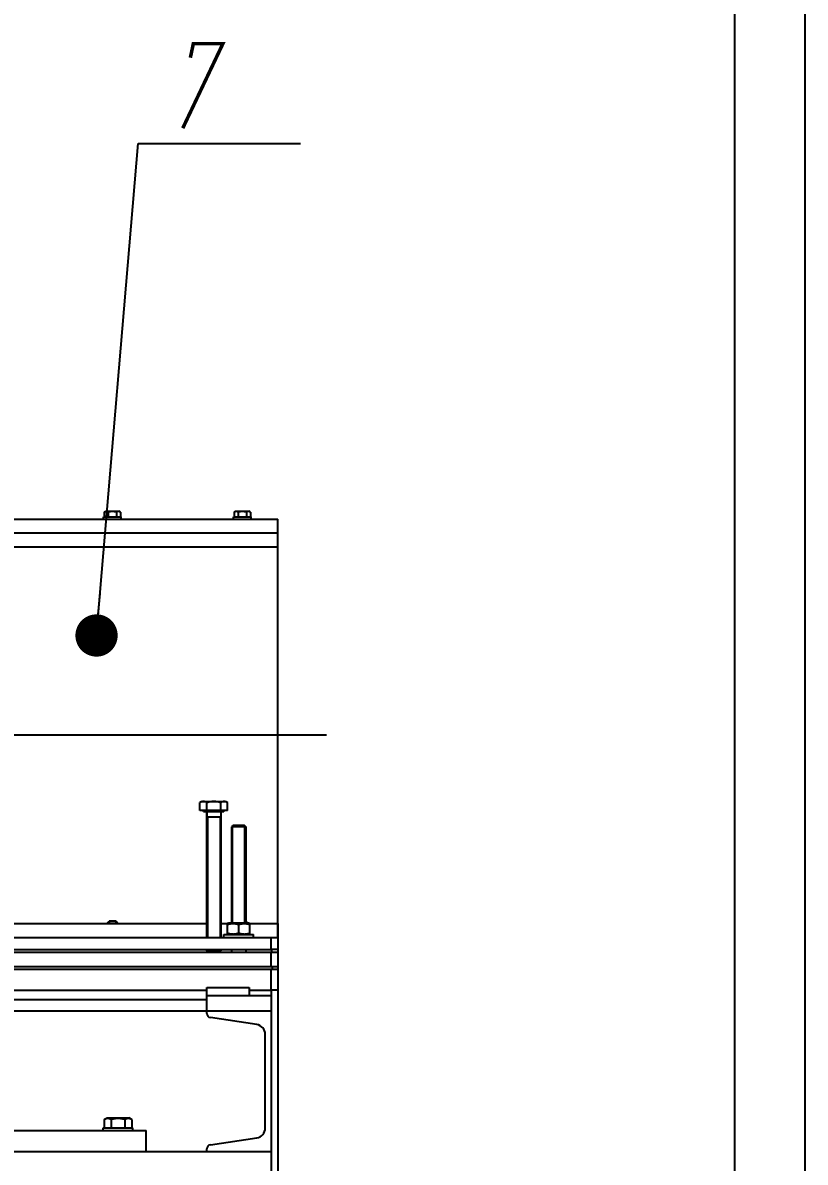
# Model space of a CAD drawing. Header units: millimetres. Extents: x 0 to 1189, y 0 to 841.
# Drawn here: x 1133.5 to 1189, y 705.6 to 786.5 of the extents above; entities that cross this region are included whole.
import ezdxf

# ---------------------------------------------------------------- set-up
doc = ezdxf.new("R2010")
doc.units = ezdxf.units.MM
doc.header["$LTSCALE"] = 65.395
doc.linetypes.add('CENTER', pattern=[0.6, 0.375, -0.075, 0.075, -0.075])
doc.layers.get('0').update_dxf_attribs({"linetype": 'CONTINUOUS'})
for name, color, linetype in [('ALL_AXIS', 7, 'CONTINUOUS'), ('ALL_CHAMFER', 7, 'CONTINUOUS'), ('ALL_DIMENSIONS', 7, 'CONTINUOUS'), ('ALL_ROUND', 7, 'CONTINUOUS')]:
    doc.layers.add(name, color=color, linetype=linetype)
doc.styles.get("Standard").update_dxf_attribs({"font": 'txt', "width": 0.7})
doc.dimstyles.new('DIMSTYLE_1', dxfattribs={"dimtxt": 3.5, "dimasz": 3, "dimexe": 0.18, "dimexo": 0.0625, "dimgap": 0.09, "dimtad": 1, "dimdec": 5, "dimlfac": 10, "dimdsep": 46, "dimtxsty": 'STANDARD', "dimblk": '_FILLED', "dimblk1": '_FILLED', "dimblk2": '_FILLED', "dimcen": 0.09, "dimadec": 0, "dimazin": 0, "dimtp": 2, "dimtm": 2, "dimtfac": 1, "dimtdec": 5, "dimtofl": 0, "dimtmove": 0, "dimatfit": 3, "dimldrblk": '_FILLED', "dimfxl": 1, "dimtolj": 1, "dimarcsym": 0})
doc.dimstyles.get("Standard").update_dxf_attribs({"dimtxt": 3.5, "dimasz": 3, "dimexe": 0.18, "dimexo": 0.0625, "dimgap": 0.09, "dimtad": 1, "dimdec": 5, "dimdsep": 46, "dimtxsty": 'STANDARD', "dimblk": '_FILLED', "dimblk1": '_FILLED', "dimblk2": '_FILLED', "dimcen": 0.09, "dimadec": 0, "dimazin": 0, "dimtol": 1, "dimtp": 1e-05, "dimtm": 1e-05, "dimtfac": 1, "dimtdec": 5, "dimtofl": 0, "dimtmove": 0, "dimatfit": 3, "dimldrblk": '_FILLED', "dimfxl": 1, "dimtolj": 1, "dimarcsym": 0})

# ---------------------------------------------------------------- blocks, each defined once
blk = doc.blocks.new('_FILLED')
at = {"color": 0, "linetype": 'BYBLOCK'}
blk.add_solid([(0, 0), (-1, 0.167), (-1, -0.167)], dxfattribs=at)
blk = doc.blocks.new('*D8')
at = {"layer": 'ALL_DIMENSIONS', "color": 2, "linetype": 'CONTINUOUS'}
for p, q in [((27.718, 722.401), (27.718, 578.96)), ((1151.568, 722.551), (1151.568, 578.96)), ((27.718, 580.96), (589.643, 580.96)), ((1151.568, 580.96), (589.643, 580.96))]:
    blk.add_line(p, q, dxfattribs=at)
at = {"layer": 'ALL_DIMENSIONS', "color": 2, "linetype": 'CONTINUOUS', "xscale": 3, "yscale": 3, "zscale": 3, "rotation": 180}
blk.add_blockref('_FILLED', (27.718, 580.96), dxfattribs=at)
at = {"layer": 'ALL_DIMENSIONS', "color": 2, "linetype": 'CONTINUOUS', "xscale": 3, "yscale": 3, "zscale": 3}
blk.add_blockref('_FILLED', (1151.568, 580.96), dxfattribs=at)
blk = doc.blocks.new('BALLOON2001_BL5', base_point=(1147.402, 781.446))
at = {"color": 2, "linetype": 'CONTINUOUS'}
blk.add_line((1141.64, 777.901), (1153.164, 777.901), dxfattribs=at)
at = {"color": 2, "linetype": 'CONTINUOUS', "const_width": 0.25}
blk.add_lwpolyline([(1144.814, 778.99), (1147.664, 784.99), (1145.564, 784.99), (1145.352, 783.99)], dxfattribs=at)

msp = doc.modelspace()

# ---------------------------------------------------------------- linework, layer by layer
at = {"color": 7, "linetype": 'CONTINUOUS'}
for p, q in [((1189, 0), (1189, 841)), ((1184, 5), (1184, 836)), ((1139.2408294, 751.7371918), (1139.3681797, 751.8107175)), ((1139.2408294, 751.7371918), (1139.2408294, 751.4107175)), ((1139.5295045, 751.7371918), (1139.5295045, 751.4107175)), ((1140.1068548, 751.7371918), (1140.1068548, 751.4107175)), ((1140.3955299, 751.7371918), (1140.2681797, 751.8107175)), ((1140.3955299, 751.7371918), (1140.3955299, 751.4107175)), ((1148.4646696, 751.7371918), (1148.5920198, 751.8107175)), ((1148.4646696, 751.7371918), (1148.4646696, 751.4107175)), ((1148.7533447, 751.7371918), (1148.7533447, 751.4107175)), ((1149.330695, 751.7371918), (1149.330695, 751.4107175)), ((1149.6193701, 751.7371918), (1149.4920198, 751.8107175)), ((1149.6193701, 751.7371918), (1149.6193701, 751.4107175)), ((1127.4139266, 751.2507175), (1140.0271073, 751.2507175)), ((1140.1381797, 751.2507175), (1149.4699277, 751.2507175)), ((1149.6566878, 751.2507175), (1151.5681797, 751.2507175)), ((1151.5681797, 721.5507175), (1151.5681797, 751.2507175)), ((1151.5681797, 750.2507175), (1102.8681797, 750.2507175)), ((1151.5681797, 749.2507175), (1102.8681797, 749.2507175)), ((1147.5171695, 730.1007175), (1146.5171695, 730.1007175)), ((1148.3525927, 729.5007175), (1149.2172802, 729.5007175)), ((1107.9191898, 722.5507175), (1146.5171695, 722.5507175)), ((1139.5781797, 722.7007175), (1140.0581797, 722.7007175)), ((1147.5171695, 722.5507175), (1147.9849365, 722.5507175)), ((1147.9849293, 722.5445253), (1148.0649365, 722.5907175)), ((1147.9849365, 721.7969055), (1147.9849365, 722.5445294)), ((1148.064942, 722.5907175), (1149.504931, 722.5907175)), ((1148.7849365, 721.8683586), (1148.7849365, 722.4730763)), ((1149.5849437, 722.5445253), (1149.5049365, 722.5907175)), ((1149.5742185, 722.5507175), (1151.5681797, 722.5507175)), ((1149.5849365, 721.7969055), (1149.5849365, 722.5445294)), ((1148.0649365, 721.7507175), (1147.9849365, 721.7969055)), ((1149.5049365, 721.7507175), (1149.5849365, 721.7969055)), ((1151.1181797, 720.7007175), (1151.1181797, 720.5007175)), ((1107.9181797, 717.8007175), (1146.5181797, 717.8007175)), ((1146.5181797, 718.0007175), (1149.5181797, 718.0007175)), ((1146.5181797, 716.3507175), (1146.5181797, 718.0007175)), ((1151.1181797, 717.4007175), (1146.5181797, 717.4007175)), ((1149.5181797, 718.0007175), (1149.5181797, 717.4007175)), ((1149.5181797, 717.8007175), (1151.0681797, 717.8007175)), ((1151.1181797, 615.9007175), (1151.1181797, 717.8007175)), ((1132.0478088, 717.1507175), (1146.5181797, 717.1507175)), ((1132.2181797, 716.3507175), (1151.1181797, 716.3507175)), ((1139.2366842, 708.6257238), (1139.4531797, 708.7507175)), ((1139.2366842, 708.6257238), (1139.2366842, 708.0507175)), ((1139.7274319, 708.6257238), (1139.7274319, 708.0507175)), ((1140.7089274, 708.6257238), (1140.7089274, 708.0507175)), ((1141.1996751, 708.6257238), (1140.9831797, 708.7507175)), ((1141.1996751, 708.6257238), (1141.1996751, 708.0507175)), ((1112.2181797, 707.8507175), (1142.2181797, 707.8507175)), ((1142.2181797, 706.3507175), (1142.2181797, 707.8507175)), ((1103.3181797, 706.3507175), (1151.1181797, 706.3507175))]:
    msp.add_line(p, q, dxfattribs=at)
at = {"color": 2, "linetype": 'CONTINUOUS'}
for p, q in [((1146.5671695, 730.1007175), (1146.5671695, 721.5507175)), ((1147.4671695, 730.1007175), (1147.4671695, 721.5507175)), ((1148.3525927, 722.5907175), (1148.3525927, 729.5007175)), ((1149.2172802, 722.5907175), (1149.2172802, 729.5007175)), ((1139.5781797, 722.7007175), (1139.5781797, 722.5507175)), ((1140.0581797, 722.7007175), (1140.0581797, 722.5507175)), ((1146.5671695, 720.7007175), (1146.5671695, 720.5007175)), ((1147.4671695, 720.7007175), (1147.4671695, 720.5007175))]:
    msp.add_line(p, q, dxfattribs=at)
at = {"color": 7, "linetype": 'CONTINUOUS'}
for points in [[(1139.5295045, 751.7371918), (1139.5105125, 751.7476078), (1139.4919237, 751.7566313), (1139.4738065, 751.7642509), (1139.4559555, 751.7705006), (1139.4381924, 751.775428), (1139.4205044, 751.7789804), (1139.4028161, 751.7811253), (1139.3851366, 751.7818499), (1139.3674526, 751.7811197), (1139.3497548, 751.7789683), (1139.3320548, 751.7754071), (1139.3142768, 751.7704686), (1139.2963964, 751.764198), (1139.2782706, 751.7565679), (1139.2597294, 751.7475643), (1139.2408294, 751.7371918)], [(1140.1068548, 751.7371918), (1140.0689469, 751.7475892), (1140.0318196, 751.7566026), (1139.9956056, 751.7642222), (1139.9599068, 751.770477), (1139.9243778, 751.7754102), (1139.8889932, 751.7789692), (1139.8536053, 751.7811198), (1139.8182363, 751.7818499), (1139.782866, 751.7811244), (1139.747474, 751.7789779), (1139.7120838, 751.7754225), (1139.6765444, 751.7704914), (1139.6408262, 751.764236), (1139.6045887, 751.7566137), (1139.5674377, 751.7475957), (1139.5295045, 751.7371918)], [(1140.3955299, 751.7371918), (1140.3766275, 751.7475649), (1140.35809, 751.7565673), (1140.3399765, 751.7641933), (1140.3221099, 751.77046), (1140.3043398, 751.7753986), (1140.2866459, 751.7789616), (1140.2689548, 751.7811158), (1140.2512766, 751.7818499), (1140.2336017, 751.7811301), (1140.2159166, 751.7789903), (1140.1982307, 751.7754435), (1140.1804656, 751.77052), (1140.1626045, 751.7642706), (1140.1444726, 751.756648), (1140.1258668, 751.7476179), (1140.1068548, 751.7371918)], [(1148.7533447, 751.7371918), (1148.7343527, 751.7476078), (1148.7157639, 751.7566313), (1148.6976467, 751.7642509), (1148.6797957, 751.7705006), (1148.6620326, 751.775428), (1148.6443445, 751.7789804), (1148.6266563, 751.7811253), (1148.6089768, 751.7818499), (1148.5912928, 751.7811197), (1148.573595, 751.7789683), (1148.555895, 751.7754071), (1148.538117, 751.7704686), (1148.5202366, 751.764198), (1148.5021108, 751.7565679), (1148.4835696, 751.7475643), (1148.4646696, 751.7371918)], [(1149.330695, 751.7371918), (1149.2927871, 751.7475892), (1149.2556598, 751.7566026), (1149.2194458, 751.7642222), (1149.183747, 751.770477), (1149.1482179, 751.7754102), (1149.1128334, 751.7789692), (1149.0774455, 751.7811198), (1149.0420765, 751.7818499), (1149.0067061, 751.7811244), (1148.9713142, 751.7789779), (1148.935924, 751.7754225), (1148.9003846, 751.7704914), (1148.8646664, 751.764236), (1148.8284289, 751.7566137), (1148.7912779, 751.7475957), (1148.7533447, 751.7371918)], [(1149.6193701, 751.7371918), (1149.6004677, 751.7475649), (1149.5819302, 751.7565673), (1149.5638166, 751.7641933), (1149.5459501, 751.77046), (1149.5281799, 751.7753986), (1149.5104861, 751.7789616), (1149.4927949, 751.7811158), (1149.4751168, 751.7818499), (1149.4574419, 751.7811301), (1149.4397568, 751.7789903), (1149.4220708, 751.7754435), (1149.4043057, 751.77052), (1149.3864447, 751.7642706), (1149.3683128, 751.756648), (1149.349707, 751.7476179), (1149.330695, 751.7371918)], [(1147.9849365, 722.4730763), (1148.027033, 722.4865485), (1148.0683822, 722.498601), (1148.1088867, 722.5092217), (1148.1488384, 722.5184469), (1148.1884685, 722.5263198), (1148.2278616, 722.5328076), (1148.2671746, 722.537903), (1148.3064214, 722.541573), (1148.3456731, 722.5437836), (1148.3849153, 722.5445294), (1148.4241543, 722.5437853), (1148.463398, 722.541577), (1148.5026322, 722.5379105), (1148.5419303, 722.5328196), (1148.5813094, 722.526337), (1148.6209246, 722.5184705), (1148.6608478, 722.5092569), (1148.7013456, 722.4986412), (1148.7427448, 722.4865757), (1148.7849365, 722.4730763)], [(1148.7849365, 722.4730763), (1148.8317282, 722.4879801), (1148.8776035, 722.5011249), (1148.9224231, 722.5124945), (1148.9666046, 722.5221375), (1149.0104973, 722.5301163), (1149.0541666, 722.5363738), (1149.0977959, 722.5408857), (1149.1413801, 722.5436176), (1149.1849809, 722.5445216), (1149.2285812, 722.5436139), (1149.2721644, 722.5408784), (1149.3157906, 722.5363634), (1149.3594531, 722.5301036), (1149.4033352, 722.5221242), (1149.4475, 722.5124828), (1149.4923012, 722.5011163), (1149.5381602, 722.4879753), (1149.5849365, 722.4730763)], [(1147.9849365, 721.8683586), (1148.0375014, 721.8517114), (1148.0889805, 721.8372824), (1148.1391911, 721.8250871), (1148.1886813, 721.815079), (1148.2379248, 721.8071895), (1148.2869622, 721.8015009), (1148.3360026, 721.7980665), (1148.3850133, 721.7969055), (1148.4340222, 721.7980736), (1148.4830571, 721.8015146), (1148.5320868, 721.8072088), (1148.5813163, 721.8151017), (1148.6307797, 721.8251086), (1148.6809581, 721.8372996), (1148.7324052, 721.8517214), (1148.7849365, 721.8683586)], [(1148.7849365, 721.8683586), (1148.8375014, 721.8517114), (1148.8889805, 721.8372824), (1148.9391911, 721.8250871), (1148.9886813, 721.815079), (1149.0379248, 721.8071895), (1149.0869622, 721.8015009), (1149.1360026, 721.7980665), (1149.1850133, 721.7969055), (1149.2340222, 721.7980736), (1149.2830571, 721.8015146), (1149.3320868, 721.8072088), (1149.3813163, 721.8151017), (1149.4307797, 721.8251086), (1149.4809581, 721.8372996), (1149.5324052, 721.8517214), (1149.5849365, 721.8683586)], [(1139.7274319, 708.6257238), (1139.6951689, 708.64342), (1139.6635792, 708.6587552), (1139.6327758, 708.6717119), (1139.6024195, 708.6823422), (1139.5722169, 708.6907216), (1139.5421433, 708.6967626), (1139.5120713, 708.70041), (1139.482015, 708.7016427), (1139.4519514, 708.700402), (1139.4218639, 708.6967449), (1139.3917711, 708.6906908), (1139.3615448, 708.6822944), (1139.3311431, 708.6716323), (1139.300326, 708.6586595), (1139.268808, 708.6433542), (1139.2366842, 708.6257238)], [(1140.7089274, 708.6257238), (1140.6353762, 708.6457489), (1140.5634321, 708.6627052), (1140.4933939, 708.6765802), (1140.4243648, 708.6874111), (1140.3555399, 708.6952686), (1140.2869421, 708.7000395), (1140.218318, 708.7016231), (1140.1496909, 708.7000522), (1140.0810881, 708.6952938), (1140.0122449, 708.6874452), (1139.9431699, 708.6766161), (1139.8730708, 708.6627364), (1139.8010595, 708.6457681), (1139.7274319, 708.6257238)], [(1141.1996751, 708.6257238), (1141.1675452, 708.6433562), (1141.1360326, 708.6586598), (1141.1052365, 708.6716253), (1141.0748593, 708.6822803), (1141.0446478, 708.6906762), (1141.0145672, 708.6967333), (1140.9844926, 708.7003952), (1140.9544405, 708.7016427), (1140.9243939, 708.7004187), (1140.8943288, 708.6967808), (1140.8642594, 708.6907499), (1140.8340539, 708.6823781), (1140.8036815, 708.6717495), (1140.7728529, 708.6587882), (1140.7412307, 708.6434403), (1140.7089274, 708.6257238)]]:
    msp.add_lwpolyline(points, dxfattribs=at)
at = {"layer": 'ALL_AXIS', "color": 7, "linetype": 'CONTINUOUS'}
for p, q in [((1139.1931797, 751.4107175), (1140.4431797, 751.4107175)), ((1139.1931797, 751.2507175), (1139.1931797, 751.4107175)), ((1139.2408294, 751.7371918), (1139.3681797, 751.8107175)), ((1139.3681797, 751.8107175), (1140.2681797, 751.8107175)), ((1140.3955299, 751.7371918), (1140.2681797, 751.8107175)), ((1140.4431797, 751.2507175), (1140.4431797, 751.4107175)), ((1148.4170198, 751.4107175), (1149.6670198, 751.4107175)), ((1148.4170198, 751.2507175), (1148.4170198, 751.4107175)), ((1148.4646696, 751.7371918), (1148.5920198, 751.8107175)), ((1148.5920198, 751.8107175), (1149.4920198, 751.8107175)), ((1149.6193701, 751.7371918), (1149.4920198, 751.8107175)), ((1149.6670198, 751.2507175), (1149.6670198, 751.4107175)), ((1139.9554993, 751.2507175), (1140.2899098, 751.2507175)), ((1149.4699277, 751.2507175), (1149.6566878, 751.2507175)), ((1146.1671695, 731.2007175), (1146.0356741, 731.1247985)), ((1146.0356741, 730.5607175), (1146.0356741, 731.1247985)), ((1146.1671695, 731.2007175), (1147.8671695, 731.2007175)), ((1146.5264218, 730.5607175), (1146.5264218, 731.1247985)), ((1147.5079173, 730.5607175), (1147.5079173, 731.1247985)), ((1147.8671695, 731.2007175), (1147.998665, 731.1247985)), ((1147.998665, 730.5607175), (1147.998665, 731.1247985)), ((1147.998665, 730.5607175), (1146.0356741, 730.5607175)), ((1146.2956695, 730.5007175), (1146.2356695, 730.5607175)), ((1146.2956695, 730.5007175), (1147.7386695, 730.5007175)), ((1146.5171695, 730.4607175), (1146.5171695, 721.5507175)), ((1147.5171695, 730.4607175), (1147.5171695, 721.5507175)), ((1147.7986695, 730.5607175), (1147.7386695, 730.5007175)), ((1148.2849365, 722.5907175), (1148.2849365, 729.4007175)), ((1147.7349365, 721.7507175), (1149.8349365, 721.7507175)), ((1147.7349365, 721.5507175), (1147.7349365, 721.7507175)), ((1148.0649365, 721.7507175), (1147.9849365, 721.7969055)), ((1149.5049365, 721.7507175), (1149.5849365, 721.7969055)), ((1149.8349365, 721.5507175), (1149.8349365, 721.7507175)), ((1103.3681797, 720.7007175), (1151.0681797, 720.7007175)), ((1146.5171695, 720.7007175), (1146.5171695, 720.6007175)), ((1147.5171695, 720.7007175), (1147.5171695, 720.6007175)), ((1148.2849365, 720.5007175), (1148.2849365, 720.7007175)), ((1151.1681797, 719.5007175), (1151.1681797, 719.3007175)), ((1139.2366842, 708.6257238), (1139.4531797, 708.7507175)), ((1139.4531797, 708.7507175), (1140.9831797, 708.7507175)), ((1141.1996751, 708.6257238), (1140.9831797, 708.7507175)), ((1139.1681797, 708.0507175), (1141.2681797, 708.0507175)), ((1139.1681797, 707.8507175), (1139.1681797, 708.0507175)), ((1141.2681797, 707.8507175), (1141.2681797, 708.0507175))]:
    msp.add_line(p, q, dxfattribs=at)
at = {"layer": 'ALL_AXIS', "color": 7, "linetype": 'CENTER'}
msp.add_line((1155.0181797, 735.9007175), (696.7181797, 735.9007175), dxfattribs=at)
at = {"layer": 'ALL_AXIS', "color": 7, "linetype": 'CONTINUOUS'}
for points in [[(1146.1605221, 731.1813652), (1146.130107, 731.1706965), (1146.0992841, 731.1577198), (1146.0677756, 731.1424187), (1146.0356741, 731.1247985)], [(1146.2810479, 731.2007175), (1146.2509804, 731.1994652), (1146.2208703, 731.1958224), (1146.1907624, 731.1897657), (1146.1605221, 731.1813652)], [(1146.5264218, 731.1247985), (1146.494322, 731.1424183), (1146.4628101, 731.1577206), (1146.4319759, 731.170701), (1146.4015502, 731.1813727), (1146.3713094, 731.1897716), (1146.3412063, 731.1958255), (1146.3111039, 731.1994666), (1146.2810479, 731.2007175)], [(1147.0171695, 731.2007175), (1146.9570345, 731.1994652), (1146.8968142, 731.1958224), (1146.8365985, 731.1897657), (1146.7761178, 731.1813652), (1146.7152876, 731.1706965), (1146.6536419, 731.1577198), (1146.5906249, 731.1424187), (1146.5264218, 731.1247985)], [(1147.5079173, 731.1247985), (1147.4437176, 731.1424183), (1147.3806938, 731.1577206), (1147.3190254, 731.170701), (1147.258174, 731.1813727), (1147.1976924, 731.1897716), (1147.1374862, 731.1958255), (1147.0772815, 731.1994666), (1147.0171695, 731.2007175)], [(1147.7532911, 731.2007175), (1147.7232236, 731.1994652), (1147.6931134, 731.1958224), (1147.6630056, 731.1897657), (1147.6327653, 731.1813652), (1147.6023502, 731.1706965), (1147.5715273, 731.1577198), (1147.5400188, 731.1424187), (1147.5079173, 731.1247985)], [(1147.998665, 731.1247985), (1147.9665651, 731.1424183), (1147.9350533, 731.1577206), (1147.9042191, 731.170701), (1147.8737934, 731.1813727), (1147.8435526, 731.1897716), (1147.8134495, 731.1958255), (1147.7833471, 731.1994666), (1147.7532911, 731.2007175)]]:
    msp.add_lwpolyline(points, dxfattribs=at)
at = {"layer": 'ALL_CHAMFER', "color": 7, "linetype": 'CONTINUOUS'}
for p, q in [((1148.3849365, 729.5007175), (1148.2849365, 729.4007175)), ((1149.1849365, 729.5007175), (1148.3849365, 729.5007175)), ((1149.1849365, 729.5007175), (1149.2849365, 729.4007175)), ((1149.2849365, 729.4007175), (1148.2849365, 729.4007175)), ((1149.2849365, 729.4007175), (1149.2849365, 722.5907175)), ((1139.4281797, 722.5507175), (1139.5781797, 722.7007175)), ((1140.0581797, 722.7007175), (1139.5781797, 722.7007175)), ((1140.2081797, 722.5507175), (1140.0581797, 722.7007175)), ((1149.3920198, 722.5907175), (1149.2849365, 722.6978008)), ((1102.8681797, 721.5507175), (1151.5681797, 721.5507175)), ((1151.0681797, 721.5507175), (1151.0681797, 720.7007175)), ((1151.5681797, 721.5507175), (1151.5681797, 720.7007175)), ((1146.5171695, 720.6007175), (1147.5171695, 720.6007175)), ((1146.6171695, 720.5007175), (1146.5171695, 720.6007175)), ((1147.4171695, 720.5007175), (1147.5171695, 720.6007175)), ((1149.2849365, 720.7007175), (1149.2849365, 720.5007175)), ((1151.5681797, 720.7007175), (1151.0681797, 720.7007175)), ((1102.8681797, 720.5007175), (1151.5681797, 720.5007175)), ((1151.0681797, 720.5007175), (1151.0681797, 719.5007175)), ((1151.5681797, 720.5007175), (1151.5681797, 719.5007175)), ((1102.8681797, 719.5007175), (1151.5681797, 719.5007175)), ((1102.8681797, 719.3007175), (1151.5681797, 719.3007175)), ((1151.0681797, 719.3007175), (1151.0681797, 717.8007175)), ((1151.5681797, 719.3007175), (1151.5681797, 717.8007175)), ((1151.5681797, 717.8007175), (1151.0681797, 717.8007175))]:
    msp.add_line(p, q, dxfattribs=at)
at = {"layer": 'ALL_ROUND', "color": 7, "linetype": 'CONTINUOUS'}
for p, q in [((1146.5171695, 721.5507175), (1146.5171695, 730.4607175)), ((1146.5171695, 720.6007175), (1146.5171695, 720.7007175)), ((1132.0478088, 717.1507175), (1146.5181797, 717.1507175)), ((1146.5181797, 716.1592277), (1146.5181797, 716.3507175)), ((1150.0716101, 715.3698435), (1146.7738523, 715.8625206)), ((1150.6681797, 708.0239079), (1150.6681797, 714.677527)), ((1146.7738523, 706.8389143), (1150.0716101, 707.3315914)), ((1146.5181797, 706.3507175), (1146.5181797, 706.5422073))]:
    msp.add_line(p, q, dxfattribs=at)
for centre, radius, start, end in [((1146.4771695, 730.4607175), 0.04, 0, 89.999999981), ((1147.5571695, 730.4607175), 0.04, 90.000000025, 180), ((1146.8181797, 716.1592277), 0.3, 180, 261.502993389), ((1149.9681797, 714.677527), 0.7, 0, 81.502993389), ((1149.9681797, 708.0239079), 0.7, 278.497006611, 360), ((1146.8181797, 706.5422073), 0.3, 98.497006611, 180)]:
    msp.add_arc(centre, radius, start, end, dxfattribs=at)

# ---------------------------------------------------------------- block references
at = {"color": 2, "linetype": 'CONTINUOUS'}
msp.add_blockref('BALLOON2001_BL5', (1147.4018591, 781.4455602), dxfattribs=at)

# ---------------------------------------------------------------- dimensions: what is measured, and where the dimension line sits
at = {"layer": 'ALL_DIMENSIONS', "color": 2, "linetype": 'CONTINUOUS'}
dim = msp.add_linear_dim(base=(27.7181796641, 580.9599842335), p1=(1151.5681796641, 722.5507174637), p2=(27.7181796641, 722.4007174637), angle=180, dimstyle='DIMSTYLE_1', dxfattribs=at)
dim.commit()
dim.dimension.update_dxf_attribs({"geometry": '*D8', "text_midpoint": (584.8807674898, 581.8349842335), "dimtype": 160})

# ---------------------------------------------------------------- leaders
at = {"color": 2, "linetype": 'CONTINUOUS'}
msp.add_leader([(1138.6918985, 742.9838034), (1141.6398394, 777.9007175)], dimstyle='STANDARD', override={"dimtad": 0, "dimldrblk": 'DOT'}, dxfattribs=at)

doc.saveas('drawing.dxf')
